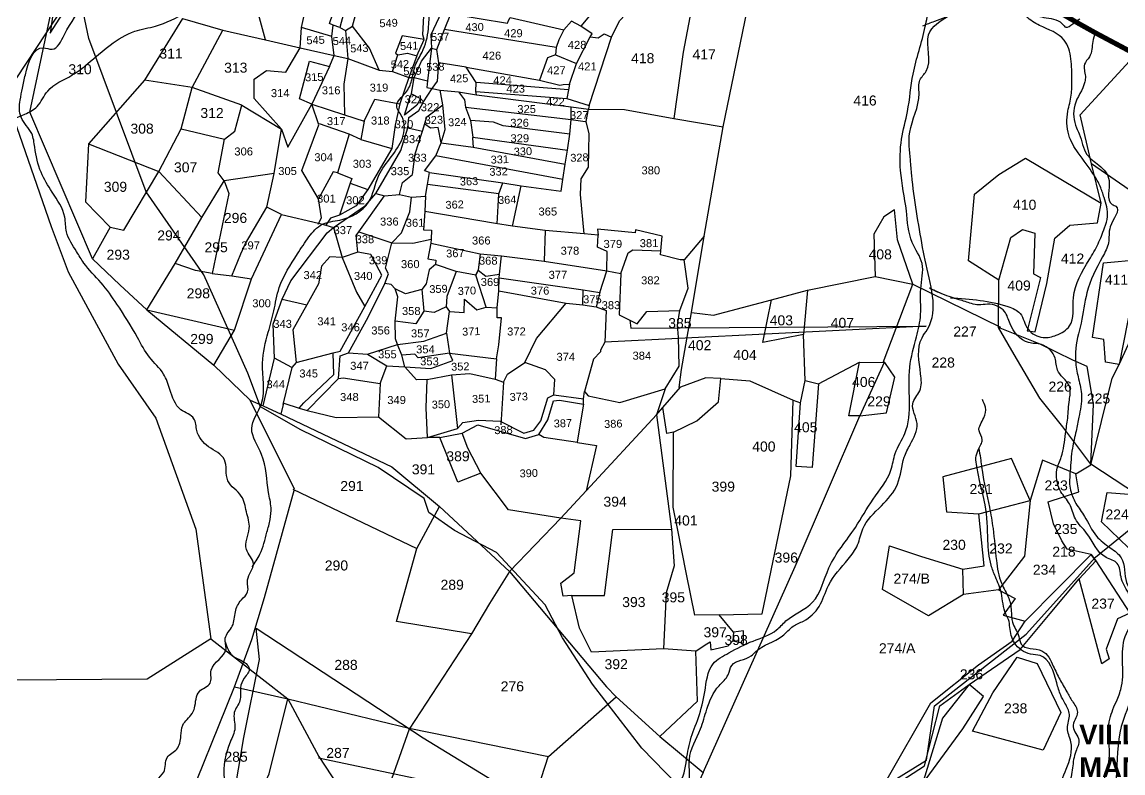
# Model space of a CAD drawing. Header units: inches. Extents: x 182366 to 215308, y 1619047 to 1632624.
# Drawn here: x 185172 to 187374, y 1629635 to 1631137 of the extents above; entities that cross this region are included whole.
import ezdxf
from ezdxf.enums import TextEntityAlignment as Align

# ---------------------------------------------------------------- set-up
doc = ezdxf.new("R2010")
doc.units = ezdxf.units.IN
doc.header["$MEASUREMENT"] = 0
doc.linetypes.add('HIDDEN2', pattern=[0.1875, 0.125, -0.0625])
for name, color, linetype in [('PLOT', 7, 'Continuous'), ('PLOT NO', 7, 'Continuous'), ('ROAD', 1, 'Continuous'), ('STREAM', 4, 'Continuous'), ('TEXT', 1, 'Continuous'), ('VILLAGE BOUNDARY', 5, 'Continuous')]:
    doc.layers.add(name, color=color, linetype=linetype)
doc.styles.get("Standard").update_dxf_attribs({"font": 'arial.ttf'})

msp = doc.modelspace()

# ---------------------------------------------------------------- linework, layer by layer
at = {"layer": 'PLOT'}
for points in [[(185493.3, 1631144), (185573.6, 1631120.5), (185659, 1631101.5), (185728.5, 1631085.2), (185796.6, 1631070), (185824.1, 1631063.9), (185886.6, 1631040.9), (185913.1, 1631038.3), (185946.1, 1631026.2), (185956.4, 1631026), (185983.3, 1631019.3), (185981.8, 1631006), (185992.7, 1631004.2), (186008.6, 1631000.8), (186045.1, 1630997.1), (186081.3, 1630991.2), (186270.2, 1630967.2), (186305.3, 1630962.7), (186377.3, 1630962), (186475.7, 1630944.3), (186574.7, 1630927.1), (186635.3, 1631221.8), (186695.3, 1631507.5)], [(185886.6, 1631040.9), (185867.2, 1631084.7), (185833, 1631128.8), (185844.3, 1631170), (185860.7, 1631226.7), (185862.4, 1631243.2), (185881.7, 1631246.9), (185884, 1631257.9), (185874.2, 1631275.2), (185879, 1631309)], [(185976.4, 1631101.8), (185973.8, 1631111.3), (185976.1, 1631149.3), (185983.9, 1631164.8), (185983.2, 1631183.6), (185993.2, 1631246), (185998.9, 1631281.6), (185999.9, 1631306.6)], [(185786.8, 1631048), (185796.6, 1631070), (185791.5, 1631108), (185794.5, 1631130.5), (185787.4, 1631134), (185808.6, 1631196.7), (185829.1, 1631236), (185783.1, 1631249.4)], [(186308.4, 1631107.3), (186324.2, 1631105.6), (186336.6, 1631113.5), (186351.4, 1631106.4), (186367, 1631139.7), (186413, 1631188.6), (186460.6, 1631254.3), (186409.4, 1631262.9)], [(185849.4, 1631230.8), (185824.3, 1631188.4), (185807.5, 1631126.1), (185794.5, 1631130.5)], [(186525.5, 1631241.8), (186494.6, 1631076.4), (186475.7, 1630944.3)], [(185493.3, 1631144), (185416.9, 1631020.4), (185305.4, 1630893.6), (185299, 1630777.6), (185348.4, 1630727), (185313.1, 1630663.1), (185188.1, 1630956.9), (185242.4, 1631214.3)], [(185659, 1631101.5), (185628.6, 1631214.4)], [(185691.2, 1630922.6), (185636.6, 1630984), (185636.2, 1631022.7), (185661.3, 1631040.1), (185699.8, 1631037), (185728.5, 1631085.2), (185731.2, 1631125.9), (185744.9, 1631190.2), (185750.4, 1631218), (185761.5, 1631214), (185808.6, 1631196.7)], [(186333.5, 1631182.2), (186289.9, 1631128.5), (186271.4, 1631138.6), (186255.9, 1631121.3), (186245.9, 1631101.3), (186240.5, 1631085.8), (186239.1, 1631071.5), (186222.9, 1631065.1), (186206.9, 1631020.4), (186248.1, 1631010.4), (186254.6, 1631012.1), (186267.3, 1631012.5), (186265.3, 1631001.5), (186261.8, 1630984.1), (186306.4, 1630970), (186305.3, 1630963.3)], [(186010.8, 1631156.6), (185989.9, 1631111.5), (185990.8, 1631084.5), (185983.3, 1631019.3)], [(185956.4, 1631026), (185966.5, 1631048), (185970.8, 1631058.7), (185990.8, 1631084.5), (186001.7, 1631081.8), (186017.3, 1631122.3), (186029.6, 1631153.3)], [(186029.6, 1631153.3), (186143.3, 1631134.6), (186145, 1631140.1), (186148.5, 1631146.3), (186255.9, 1631121.3)], [(185348.4, 1630727), (185375.7, 1630720.7), (185446, 1630838.3), (185490.5, 1630923.5), (185512.4, 1631006), (185573.6, 1631120.5)], [(185791.5, 1631108), (185731.2, 1631125.9)], [(185807.5, 1631126.1), (185818.9, 1631120.3), (185833, 1631128.8)], [(185818.9, 1631120.3), (185824.1, 1631063.9), (185815.9, 1631012.9), (185816.8, 1630951.4)], [(186240.5, 1631085.8), (186017.3, 1631122.3)], [(186267.3, 1631012.5), (186280.8, 1631053.9), (186308.4, 1631107.3), (186312.2, 1631113.2), (186289.9, 1631128.5)], [(185961.8, 1631069.1), (185976.4, 1631101.8), (185932.4, 1631109.3), (185919.1, 1631074.9), (185924.1, 1631071.1)], [(186306.4, 1630970), (186351.4, 1631106.4)], [(185913.1, 1631038.3), (185924.1, 1631071.1), (185942.8, 1631074.8), (185961.8, 1631069.1), (185946.1, 1631026.2)], [(185992.7, 1631004.2), (186002.9, 1631018.8), (186005.6, 1631055.6), (186001.7, 1631081.8)], [(186239.1, 1631071.5), (186280.8, 1631053.9)], [(185611.6, 1630970.9), (185691.2, 1630922.6), (185704.1, 1630886.6), (185751.5, 1630972.8), (185727.1, 1630983.5), (185747.3, 1631058.6), (185786.8, 1631048), (185751.5, 1630972.8)], [(186081.3, 1630991.2), (186080.1, 1630997.9), (186080.5, 1631016.2), (186060.3, 1631046.6), (186005.6, 1631055.6)], [(186060.3, 1631046.6), (186206.9, 1631020.4)], [(187403.3, 1630191.2), (187309.5, 1630252.5), (187253.9, 1630327.1), (187207.6, 1630385), (187156.7, 1630471.8), (187125.1, 1630525.8), (187125.6, 1630621), (187065.3, 1630659.1), (187077.4, 1630792.6), (187125.6, 1630831.8), (187179.4, 1630864.8), (187330.7, 1630774.5), (187310.8, 1630853.7), (187288.4, 1630951.4), (187387, 1631058.9)], [(185946.1, 1631026.2), (185927.6, 1630973.1), (185918.6, 1630930.6), (185911.6, 1630884), (185863.9, 1630802), (185840.5, 1630769.3), (185807.3, 1630750.6), (185789.2, 1630744.5), (185779.9, 1630730.5), (185794.8, 1630726.3), (185812.6, 1630666.1), (185840.8, 1630596.5), (185858, 1630568.2)], [(185975.3, 1630977.7), (185969.3, 1630984.3), (185961.6, 1630970.8), (185937.3, 1630950.8), (185947.1, 1630983.5), (185951, 1630993.4), (185956.4, 1631026)], [(185421.5, 1630561.5), (185478.3, 1630654), (185532.1, 1630745.8), (185576.7, 1630819.5), (185564.4, 1630835.7), (185577.3, 1630902.8), (185598.1, 1630918.4), (185611.6, 1630970.9), (185512.4, 1631006), (185416.9, 1631020.4)], [(185654.7, 1630369.4), (185676.9, 1630464.9), (185674.2, 1630532.5), (185692.6, 1630583), (185709.7, 1630619.1), (185782.7, 1630715.7), (185794.8, 1630726.3), (185859.1, 1630769.8), (185880.1, 1630793.9), (185929.7, 1630879.9), (185943.7, 1630925.2), (185945.6, 1630946.2), (185965.8, 1630960.2), (185975.3, 1630977.7), (185992.7, 1631004.2)], [(186265.3, 1631001.5), (186080.5, 1631016.2)], [(185726.6, 1630364.9), (185736, 1630375.7), (185795.7, 1630432), (185794.5, 1630475.7), (185808.6, 1630478.5), (185858, 1630568.2), (185892, 1630631), (185870.1, 1630672.1), (185843.6, 1630676.7), (185840.5, 1630710.1), (185845.6, 1630717.3), (185896.9, 1630789.7), (185927.2, 1630792.2), (185951.4, 1630786.7), (185979, 1630788.7), (185983.3, 1630812.1), (185986.9, 1630836), (185979.8, 1630838.9), (185977.3, 1630839.7), (185999.7, 1630869.3), (186010.3, 1630895.6), (186018.7, 1630922.3), (186013.6, 1630971.6), (186008.6, 1631000.8)], [(185856.3, 1630938.7), (185877.8, 1630983), (185927.6, 1630973.1)], [(185951, 1630993.4), (185969.3, 1630984.3)], [(186045.1, 1630997.1), (186057.3, 1630981.6), (186058.8, 1630966.9), (186068.8, 1630940.2), (186073.5, 1630906.6), (186073.4, 1630904.7), (186074.4, 1630886.4), (186258.6, 1630852.4)], [(186080.1, 1630997.9), (186261.8, 1630984.1)], [(185764.7, 1630732.5), (185771.3, 1630745.2), (185764.8, 1630783.7), (185732, 1630839.9), (185765.9, 1630931.2), (185751.5, 1630972.8), (185816.8, 1630951.4), (185856.3, 1630938.7), (185849.8, 1630902.1), (185911.6, 1630884)], [(185927.2, 1630792.2), (185933.3, 1630816.2), (185953.2, 1630831.8), (185958.2, 1630873.2), (185973.3, 1630918.8), (185981.6, 1630947.1), (186013.6, 1630971.6)], [(186058.8, 1630966.9), (186270.4, 1630941.8), (186298.3, 1630938), (186300.7, 1630938)], [(186296.7, 1630713.2), (186218.4, 1630719.8), (186153.4, 1630729), (186170.6, 1630809.6), (186250.4, 1630798.6), (186253.7, 1630821.9), (186258.6, 1630852.4), (186263.3, 1630880.9), (186267.7, 1630912.9), (186270.4, 1630941.8), (186270.2, 1630967.2)], [(186536.7, 1630708.4), (186496.4, 1630661.4), (186488.3, 1630661.1), (186449.3, 1630671.1), (186449.9, 1630679.1), (186452.3, 1630708.6), (186399.2, 1630721.2), (186398.4, 1630715.5), (186323.4, 1630723), (186324.6, 1630711), (186296.7, 1630713.2), (186289, 1630792.3), (186290.6, 1630823.4), (186305.3, 1630847), (186306.4, 1630913.6), (186300.7, 1630938), (186305.3, 1630962.7)], [(186267.7, 1630912.9), (186134.3, 1630929.5), (186115.4, 1630936.7), (186068.8, 1630940.2)], [(185490.5, 1630923.5), (185577.3, 1630902.8)], [(185592, 1630629.2), (185610, 1630673.2), (185619.1, 1630694.3), (185662, 1630766.6), (185676.6, 1630834), (185691.2, 1630922.6)], [(185849.8, 1630902.1), (185826.4, 1630912.6), (185767, 1630933.2)], [(185943.7, 1630925.2), (185973.3, 1630918.8)], [(186010.3, 1630895.6), (186004.2, 1630926.3), (185989.4, 1630925), (185977.6, 1630932.8)], [(186147.3, 1630037.8), (186250.1, 1630144.4), (186300.6, 1630199.3), (186441.3, 1630351.7), (186454.1, 1630365.8), (186489.3, 1630406.5), (186486.4, 1630406.1), (186491.1, 1630441.8), (186510.8, 1630555.9), (186536.7, 1630708.4), (186574.7, 1630927.1)], [(185305.4, 1630893.6), (185446, 1630838.3), (185532.1, 1630745.8)], [(185826.4, 1630912.6), (185803.2, 1630835.6), (185794.3, 1630837.6), (185764.8, 1630783.7)], [(186010.3, 1630895.6), (186074.4, 1630886.4)], [(186073.5, 1630906.6), (186263.3, 1630880.9)], [(186253.7, 1630821.9), (185999.7, 1630869.3)], [(187503.6, 1630775), (187410.8, 1630768.4), (187406, 1630788.3), (187310.8, 1630853.7)], [(185676.6, 1630834), (185576.7, 1630819.5)], [(185803.2, 1630835.6), (185831.6, 1630824.3), (185828.2, 1630814.8), (185807.3, 1630750.6)], [(185986.9, 1630836), (186133.5, 1630815.2)], [(185576.7, 1630819.5), (185586, 1630794.2), (185552.2, 1630633.9), (185518.9, 1630640.2), (185478.3, 1630654)], [(185828.2, 1630814.8), (185863.9, 1630802)], [(186125.7, 1630793.4), (185983.3, 1630812.1)], [(186122.2, 1630733.2), (186125.7, 1630793.4), (186133.5, 1630815.2), (186170.6, 1630809.6)], [(185742.5, 1630359.8), (185804.9, 1630423.9), (185808.4, 1630469.6), (185825.2, 1630475.6), (185864.2, 1630546.7), (185897.5, 1630613.8), (185905.1, 1630633.4), (185898.9, 1630644.9), (185911.7, 1630695.6), (185930.8, 1630715.4), (185948, 1630757.4), (185951.4, 1630786.7)], [(185880.1, 1630793.9), (185896.9, 1630789.7)], [(185979, 1630788.7), (185977.5, 1630758.2), (185975.1, 1630721.7), (185991, 1630720.6), (185990.2, 1630702.5), (185989.7, 1630694.8), (185983.7, 1630663.1), (185999.5, 1630660.8), (185999.1, 1630652.2), (185986.6, 1630641.1), (185980.6, 1630613.1), (185971.7, 1630602), (185939, 1630593.4), (185918.5, 1630603.6), (185910.3, 1630612), (185897.5, 1630613.8)], [(186410, 1629371), (186521, 1629436.8), (186606.9, 1629484), (186704.3, 1629520.4), (186814.8, 1629566.1), (186899.7, 1629617.8), (186989.5, 1629775.7), (187085, 1629851.2), (187152.6, 1629898.8), (187178.3, 1629938.8), (187310.7, 1630072.2), (187262.3, 1630082.9), (187251.8, 1630099.4), (187235.3, 1630133.6), (187224.1, 1630177.4), (187285.7, 1630197.1), (187279.7, 1630233.1), (187309.8, 1630251.4), (187352.5, 1630424.6), (187366.3, 1630451.8), (187441, 1630614.6), (187497.5, 1630757.1), (187616.6, 1630793.9)], [(185691.3, 1630752.1), (185662, 1630766.6)], [(186510.8, 1630555.9), (186555.4, 1630550.7), (186671.2, 1630581.7), (186743.1, 1630600.6), (186878.6, 1630628), (186953.7, 1630612.5), (186923.1, 1630701.7), (186916.8, 1630761.3), (186895.9, 1630747.4), (186875.7, 1630713), (186878.6, 1630628)], [(187125.6, 1630621), (187149.7, 1630705.9), (187173.4, 1630721.8), (187197.7, 1630714.7), (187195.2, 1630633.2), (187209.3, 1630625.9), (187182.7, 1630519.6), (187198.1, 1630517.2), (187221.9, 1630613.9), (187237.9, 1630704.8), (187267.6, 1630731), (187323, 1630735.7), (187330.7, 1630774.5)], [(185555.7, 1630450.8), (185597, 1630520.9), (185631.3, 1630623.6), (185691.3, 1630752.1), (185765, 1630734.4), (185779.9, 1630730.5)], [(186153.4, 1630729), (186119.1, 1630734.3), (185977.5, 1630758.2)], [(185845.6, 1630717.3), (185911.7, 1630695.6), (185953.5, 1630694.5), (185990.2, 1630702.5)], [(186218.4, 1630719.8), (186216.2, 1630658.9)], [(185989.7, 1630694.8), (186088.2, 1630673.7), (186131, 1630669.7)], [(186126.7, 1630625.4), (186294.3, 1630601.7), (186327.9, 1630596.1), (186341.5, 1630639.2), (186342.6, 1630678), (186323.2, 1630686.7), (186324.6, 1630711)], [(185843.6, 1630676.7), (185812.6, 1630666.1), (185788, 1630667.5), (185771.1, 1630648.6), (185765.3, 1630613.7), (185741.9, 1630571.6), (185713.6, 1630521.4), (185720.6, 1630456.3), (185712, 1630445.9), (185693.6, 1630372.2)], [(185804.9, 1630423.9), (185814.2, 1630425.1), (185888.6, 1630413.9), (185901.5, 1630449.4), (185937.9, 1630447.2), (185989.8, 1630444.3), (186034.1, 1630459.9), (186026.8, 1630474.9), (186121, 1630463.7), (186125.7, 1630491.7), (186131.4, 1630545.7), (186122.6, 1630545.7), (186122.6, 1630565.3), (186125.9, 1630599.5), (186126.7, 1630625.4), (186127, 1630632.6), (186131, 1630669.7), (186216.2, 1630658.9), (186341.5, 1630639.2), (186369.6, 1630633.8), (186384.5, 1630675.7), (186393.9, 1630681.3), (186449.9, 1630679.1)], [(186088.2, 1630673.7), (186084.2, 1630640.4), (186079.6, 1630630.5), (186040.3, 1630638.1), (185999.1, 1630652.2)], [(185313.1, 1630663.1), (185367.8, 1630611.5), (185421.5, 1630561.5), (185555.7, 1630450.8), (185628.2, 1630380.5), (185654.7, 1630369.4), (185690.3, 1630352.8), (185911.9, 1630247.4), (186007.4, 1630167.8), (186147.3, 1630037.8), (186341, 1629807.7), (186360.2, 1629787.3), (186448.1, 1629707.9), (186534.3, 1629636.1), (186471.5, 1629499.2), (186410, 1629371), (186401.2, 1629350.1), (186289.2, 1629111.5)], [(185690.3, 1630352.8), (185695.5, 1630374.7), (185726.6, 1630364.9), (185742.5, 1630359.8), (185800.3, 1630346.3), (185885.4, 1630347.7), (185940.5, 1630303.7), (185982.9, 1630306.3), (186043, 1630323.8), (186054.1, 1630335.8), (186085.3, 1630340.4), (186128.3, 1630339), (186176.1, 1630314.5), (186196.1, 1630320.6), (186210.1, 1630339.7), (186224.1, 1630385.7), (186236, 1630391.4), (186237.9, 1630422.3), (186219.4, 1630441.3), (186178.1, 1630456.3), (186201, 1630504), (186260.2, 1630574.7), (186293.5, 1630571.3), (186320.6, 1630567.7), (186340.5, 1630560.2), (186337.5, 1630497), (186329.2, 1630480.8), (186329.1, 1630477.5), (186314.9, 1630462.9), (186297, 1630398.1), (186304.2, 1630389.6), (186368.1, 1630376), (186458.6, 1630403.1), (186486.6, 1630449), (186484.9, 1630507), (186482.9, 1630530.4), (186488.1, 1630559.8), (186504.7, 1630605), (186496.4, 1630661.4)], [(187334.8, 1630655.4), (187407.6, 1630662.2), (187366.3, 1630451.8), (187339.1, 1630456.6), (187335.9, 1630501.9), (187313.3, 1630506.1), (187334.8, 1630655.4)], [(185552.2, 1630633.9), (185592, 1630629.2), (185631.3, 1630623.6)], [(186040.3, 1630638.1), (186021.8, 1630588.3), (186020.3, 1630567.3), (185996.7, 1630556.3), (185976.1, 1630558.8)], [(186100.3, 1630566.7), (186079.6, 1630630.5), (186084.2, 1630640.4), (186100, 1630629), (186127, 1630632.6)], [(186369.6, 1630633.8), (186366.6, 1630551.2), (186387.6, 1630540.9), (186390.1, 1630524.6), (186980.6, 1630528.7), (186337.5, 1630497)], [(186534.3, 1629636.1), (186718.1, 1630048.3), (186847.7, 1630349.2), (186901.1, 1630355.5), (186917.5, 1630426.6), (186897.9, 1630456.1), (186894.7, 1630456.3), (186953.7, 1630612.5), (187128.9, 1630526.5)], [(186089.7, 1630234.4), (186043.6, 1630216.4), (186008, 1630306.2), (185982.9, 1630306.3), (185980.3, 1630365.6), (185982.3, 1630422.1), (185961.4, 1630421.2), (185937.9, 1630447.2), (185931.8, 1630470.5), (185923.1, 1630492.1), (185919.1, 1630503.2), (185918.7, 1630538.8), (185923.7, 1630587.7), (185918.5, 1630603.6)], [(185971.7, 1630602), (185976.1, 1630558.8), (185960.1, 1630533.5), (185918.7, 1630538.8)], [(186125.9, 1630599.5), (186260.2, 1630574.7)], [(186293.5, 1630571.3), (186294.3, 1630601.7)], [(186327.9, 1630596.1), (186320.6, 1630567.7)], [(186743.1, 1630600.6), (186734.8, 1630512.3)], [(185692.6, 1630583), (185741.9, 1630571.6)], [(186020.3, 1630567.3), (186027, 1630557.8), (186056.4, 1630555.8), (186057.3, 1630582.5), (186082.1, 1630561.6), (186100.3, 1630566.7), (186122.6, 1630565.3)], [(186475, 1630316.6), (186522, 1630339.4), (186565.4, 1630377.1), (186570, 1630424.2), (186627.9, 1630419.6), (186714.7, 1630380.9), (186729.3, 1630375.5), (186738.5, 1630420.2), (186734.8, 1630512.3), (186653.7, 1630496.1), (186671.2, 1630581.7)], [(185421.5, 1630561.5), (185597, 1630520.9)], [(185923.1, 1630492.1), (185975.9, 1630498.4), (186021.1, 1630514.6), (186027, 1630557.8)], [(186387.6, 1630540.9), (186402.7, 1630533.4), (186422.1, 1630558.1), (186488.1, 1630559.8)], [(187309.5, 1630252.5), (187315.3, 1630372.9), (187302.7, 1630447.9), (187273.7, 1630460.7), (187208.3, 1630492.4), (187125.1, 1630525.8)], [(186021.1, 1630514.6), (186026.8, 1630474.9), (185964.3, 1630465.4), (185958, 1630472.7), (185931.8, 1630470.5)], [(185720.6, 1630456.3), (185794.5, 1630475.7)], [(185825.2, 1630475.6), (185863.3, 1630472.7), (185901.5, 1630449.4)], [(185863.3, 1630472.7), (185923.1, 1630492.1)], [(185712, 1630445.9), (185676.9, 1630464.9)], [(185982.3, 1630422.1), (186031.4, 1630431.3), (186067.5, 1630434.1), (186118.2, 1630422.7), (186135.1, 1630416.5), (186143.2, 1630433), (186178.1, 1630456.3)], [(186121, 1630463.7), (186118.2, 1630422.7)], [(186738.5, 1630420.2), (186764.8, 1630413.2), (186847, 1630456.6), (186896.3, 1630456.2), (186847.7, 1630349.2), (186826, 1630349.2), (186847, 1630456.6)], [(186031.4, 1630431.3), (186043, 1630323.8)], [(185888.6, 1630413.9), (185885.4, 1630347.7)], [(186135.1, 1630416.5), (186130.1, 1630331.6)], [(186570, 1630424.2), (186539.5, 1630425.3), (186489.3, 1630406.5)], [(186764.8, 1630413.2), (186752.1, 1630245.9), (186720.2, 1630248.1), (186729.3, 1630375.5)], [(186448.1, 1629707.9), (186523.3, 1629778.6), (186519.6, 1629878.6), (186455.4, 1629883.6), (186311.4, 1629876.5), (186287, 1629924.9), (186271.8, 1629990.2), (186254.6, 1629988.8), (186249.8, 1630015), (186276.5, 1630035.6), (186289.6, 1630139.5), (186250.1, 1630144.4), (186144.8, 1630161.4), (186089.7, 1630234.4), (186063.7, 1630284.4), (186052.3, 1630314.8), (186084, 1630331.3), (186179, 1630304.3), (186205.5, 1630312), (186223.9, 1630341.5), (186234.9, 1630379.1), (186247.2, 1630380.7), (186294.8, 1630372.5), (186295, 1630383.5), (186297, 1630398.1)], [(186236, 1630391.4), (186295, 1630383.5)], [(186458.6, 1630403.1), (186441.3, 1630351.7), (186470.9, 1630123), (186476.2, 1630049.5), (186460.5, 1629995.2), (186455.4, 1629883.6)], [(185249.9, 1629221.7), (185408, 1629361), (185491.2, 1629544.9), (185597.2, 1629807.6), (185631.6, 1629902.2), (185657.2, 1629986.1), (185717.4, 1630202.9), (185628.2, 1630380.5)], [(186294.8, 1630372.5), (186282.7, 1630297.7), (186283, 1630296.2), (186215.7, 1630306.3), (186205.5, 1630312)], [(186595, 1629916.9), (186566.4, 1629951.1), (186518, 1629951), (186501, 1630032.7), (186483.3, 1630124.3), (186474.6, 1630166.4), (186475, 1630316.6), (186462, 1630314.2), (186454.1, 1630365.8)], [(186566.4, 1629951.1), (186652.5, 1629953.4), (186709.7, 1630229.1), (186714.7, 1630380.9)], [(186008, 1630306.2), (186052.3, 1630314.8)], [(186283, 1630296.2), (186321.1, 1630290.1), (186300.6, 1630199.3)], [(187125, 1630001.1), (187055.4, 1629991.8), (187054, 1630042.7), (187096.5, 1630049.2), (187085.6, 1630153.2), (187188.6, 1630180.3), (187150.9, 1630263.9), (187013.8, 1630227.7), (187021.2, 1630157.7), (187085.6, 1630153.2)], [(187279.7, 1630233.1), (187213.3, 1630260.8), (187188.6, 1630180.3), (187177.1, 1630068.5), (187125, 1630001.1), (187158.1, 1629984.1), (187134.4, 1629950.4), (187178.3, 1629938.8)], [(185713.5, 1630202.7), (185961.8, 1630084.3)], [(187403.3, 1630191.2), (187385.1, 1630085.2), (187331.1, 1630137.5), (187342.7, 1630195.8), (187403.3, 1630191.2)], [(186070.8, 1629913.1), (185921.3, 1629938.1), (185961.8, 1630084.3), (186007.4, 1630167.8)], [(186271.8, 1629990.2), (186337.2, 1629990), (186353.7, 1630122.2), (186470.9, 1630123)], [(186985.1, 1629949.2), (186893.1, 1630002.2), (186906.9, 1630089.2), (186971.2, 1630067.9), (187054, 1630042.7)], [(186920.4, 1629613), (186977.2, 1629649.4), (187007.5, 1629769.1), (187066.3, 1629812.2), (187168.3, 1629882.2), (187228.4, 1629954.3), (187286.4, 1630023.1), (187319.9, 1630059.4), (187310.7, 1630072.2), (187319.9, 1630059.4), (187387.7, 1629954.5), (187363.3, 1629943.3), (187340.6, 1629883), (187346.5, 1629863.3), (187331.6, 1629853.1), (187286.4, 1630023.1)], [(186147.3, 1630037.8), (186107.1, 1629974.2), (186070.8, 1629913.1), (185946.6, 1629722.6), (185898.8, 1629589), (185884.3, 1629461.2), (185886.2, 1629220.4), (185884.5, 1629119.3)], [(187055.4, 1629991.8), (186985.1, 1629949.2)], [(186519.6, 1629878.6), (186538.2, 1629891.4), (186548.2, 1629897.4), (186549.7, 1629881.6), (186584.4, 1629889.7), (186594.1, 1629899.4), (186614.8, 1629895), (186614.9, 1629919.2), (186595, 1629916.9), (186594.1, 1629899.4)], [(187073.1, 1629718.7), (187113.5, 1629795.1), (187162.7, 1629866.4), (187202.2, 1629853.8), (187249.6, 1629756.2), (187214.6, 1629680.4), (187073.1, 1629718.7)], [(185597.2, 1629807.6), (185703.5, 1629783.4), (185946.7, 1629725), (186225, 1629667.9), (186360.2, 1629787.3)], [(186863.2, 1629556.1), (186955.5, 1629543.8), (186973.4, 1629613.2), (187053.7, 1629723.7), (187095.2, 1629788.2), (187066.3, 1629812.2), (187013.3, 1629744.8), (186973.4, 1629613.2)], [(185506.8, 1629180.5), (185561.1, 1629354.9), (185616.1, 1629521.6), (185666.2, 1629633.1), (185703.5, 1629783.4)], [(186081.4, 1629130.5), (186145.4, 1629401.8), (186182.5, 1629537.3), (186224.9, 1629669.6)]]:
    msp.add_lwpolyline(points, dxfattribs=at)
at = {"layer": 'ROAD'}
for points in [[(186576, 1629515.8), (186412.1, 1629684.4), (186312.8, 1629812.8), (186252.9, 1629905.3), (186218.2, 1629971.4), (186121, 1630075.9), (186037.1, 1630119.8), (185985.7, 1630155.9), (185976.4, 1630184.3), (185884.4, 1630246.3), (185730.1, 1630321.6), (185649.4, 1630367.3), (185624, 1630434.7), (185535.6, 1630631.4), (185420.5, 1630797.1), (185305.6, 1631104.1), (185272.3, 1631263.5), (185337.2, 1631476.3), (185384.1, 1631607.4), (185390.1, 1631882.7)], [(185272.3, 1631263.5), (185242.4, 1631214.3), (185228.4, 1631114.7), (185586.9, 1631672.1), (185160.1, 1631023.3), (185149.9, 1630960.5), (185230.5, 1630728.1), (185264.5, 1630637.1), (185364.3, 1630452.6), (185439.9, 1630344.9), (185519.6, 1630122.7), (185550, 1629903.1), (185422.4, 1629822.8), (184607.1, 1629816.6), (184556.5, 1629817.5)], [(186305.3, 1629101.2), (186457.5, 1629374.6), (186547.7, 1629442.8), (186603.9, 1629476.1), (186836.5, 1629571.1), (186981.4, 1629660.8), (186997, 1629769.4), (187180.7, 1629912.8), (187318.8, 1630066.9), (187439.4, 1630164.2), (187481.4, 1630222.9), (187573.4, 1630368.9), (187716.6, 1630418.1), (187779.6, 1630435), (187865.5, 1630424.9), (187901.7, 1630434.3), (188215.6, 1630708.9)], [(185497.5, 1629182.4), (185583.9, 1629516.2), (185615.6, 1629705.9), (185646.8, 1629862.2), (185640.2, 1629924.7), (185974.2, 1629705.4), (186127, 1629612), (186499.6, 1629462.1), (186547.6, 1629437.6)], [(185550, 1629903.1), (185703.5, 1629783.4), (185765.8, 1629668.3), (185945.9, 1629393.5), (186107.6, 1629131.8)], [(185765.4, 1629665.7), (186224.3, 1629568.5), (186272.8, 1629553.7)]]:
    msp.add_lwpolyline(points, dxfattribs=at)
at = {"layer": 'STREAM'}
for points in [[(184122.1, 1628973.5), (184150.9, 1629010.3), (184171.4, 1629050.4), (184190.1, 1629071.8), (184203.6, 1629082), (184217.1, 1629102.4), (184253.9, 1629140.3), (184302.2, 1629214.8), (184336.5, 1629274.2), (184363.4, 1629308.4), (184399.1, 1629358.5), (184422.5, 1629403), (184439.5, 1629451.4), (184463.8, 1629499), (184514.8, 1629589.7), (184541.9, 1629646.8), (184560.9, 1629726.4), (184581.5, 1629790.5), (184596.6, 1629833.7), (184589.3, 1629866.1), (184616.9, 1629937.7), (184613.3, 1630039.4), (184608.2, 1630126.6), (184614, 1630198.5), (184602.3, 1630264.6), (184609.8, 1630317.9), (184638.8, 1630380.9), (184672.8, 1630508.9), (184693.1, 1630553.3), (184709.4, 1630621.4), (184745.3, 1630695.4), (184764.6, 1630736.7), (184796.2, 1630786.1), (184845, 1630878.2), (184874.2, 1630963.4), (184892.2, 1631043), (184894, 1631079.5), (184908.7, 1631135.1), (184943.1, 1631224.2), (184985.3, 1631325.5), (185016.1, 1631395.2), (185044.1, 1631457.5), (185067.8, 1631520.7), (185089.6, 1631580.7), (185131.9, 1631621.7), (185171.6, 1631674), (185205.2, 1631725.1), (185313.2, 1631822.9), (185392.1, 1631886), (185441.1, 1631940.7), (185531.8, 1631993.8), (185618.8, 1632034.3), (185666.8, 1632058.9), (185717.1, 1632076.2), (185811.9, 1632102.4), (185888, 1632126.9), (185943.6, 1632144.5), (185970.2, 1632156.9), (186000.5, 1632152.7)], [(184795.5, 1630786.1), (184814.8, 1630783.5), (184846, 1630787.2), (184872.9, 1630793), (184900, 1630806.4), (184913.6, 1630805.1), (184938.3, 1630815.7), (184994.1, 1630847.7), (185059.9, 1630873.5), (185099.3, 1630906.3), (185129.2, 1630930.2), (185178, 1630952.8), (185202.4, 1630968), (185223.5, 1630998.8), (185272, 1631030.6), (185303.9, 1631053.9), (185397.9, 1631118.4), (185439.4, 1631129), (185499.2, 1631156.6), (185540.1, 1631183.5), (185575.3, 1631203.7), (185601.8, 1631231.4), (185632.9, 1631258.6), (185655.2, 1631292.1), (185666.2, 1631314.7), (185699.2, 1631382.1), (185725.6, 1631431.3), (185751.2, 1631483.8), (185772, 1631542.1), (185783.8, 1631577.7), (185783.9, 1631595.6), (185798, 1631640.5), (185829.2, 1631682.8), (185847.1, 1631712.2), (185919.8, 1631762.4), (185956.7, 1631793.1), (185986.3, 1631824.9), (186045.4, 1631876.9), (186070.6, 1631903.3), (186103, 1631928.6), (186116.5, 1631953.2), (186131.2, 1631964.2), (186154.9, 1631976.8), (186180.7, 1631986.2), (186211.2, 1631994.5)], [(184500.2, 1629090), (184505.1, 1629112), (184524.1, 1629121.2), (184544, 1629132.4), (184570.2, 1629144.6), (184603, 1629146.4), (184629.4, 1629153.8), (184655.4, 1629174.5), (184677.9, 1629178.5), (184696, 1629180.3), (184719.4, 1629191.3), (184743.3, 1629202.2), (184759.3, 1629197.1), (184785.2, 1629205.7), (184804.2, 1629206), (184828.4, 1629197.5), (184848.4, 1629201.5), (184857.1, 1629208.3), (184890.7, 1629202.2), (184926.1, 1629228.1), (184970.1, 1629230.5), (184986.4, 1629237.1), (185014.7, 1629250.6), (185031.7, 1629261.3), (185045.2, 1629279.6), (185082, 1629290.6), (185103.2, 1629297), (185122.5, 1629309.4), (185175, 1629304.5), (185200.2, 1629311.4), (185234.6, 1629310.2), (185257.2, 1629312.7), (185277.6, 1629329.5), (185304.9, 1629334.9), (185316.2, 1629358.4), (185343.2, 1629373.4), (185367.6, 1629390.1), (185378.3, 1629409.8), (185382.3, 1629433.8), (185385.7, 1629452.1), (185402.7, 1629472.9), (185400.4, 1629513.9), (185417.1, 1629535.8), (185426.2, 1629572.3), (185440.9, 1629592.8), (185443.2, 1629620.7), (185455.6, 1629636.8), (185462.4, 1629666.1), (185481.8, 1629683), (185489.9, 1629709.1), (185493.7, 1629730.6), (185512.3, 1629753.9), (185517.1, 1629765), (185526.9, 1629798.3), (185548.3, 1629814.6), (185550.6, 1629840.5), (185580.2, 1629883.3), (185578.8, 1629904.5), (185592.8, 1629928.9), (185598.9, 1629957.6), (185611, 1629981.3), (185623.4, 1629997.2), (185623.2, 1630021.4), (185635, 1630053.5), (185621, 1630082.1), (185626.7, 1630124.3), (185621, 1630157.7), (185610.8, 1630189), (185583.8, 1630219.7), (185577.1, 1630261.7), (185545.1, 1630287.7), (185522, 1630319.9), (185515.9, 1630343.7), (185490.1, 1630361.6), (185468.1, 1630401.8), (185455.3, 1630432.9), (185427, 1630466.7), (185403, 1630506.3), (185362.1, 1630572.6), (185330.2, 1630615.5), (185295.8, 1630655), (185281.4, 1630677.8), (185261.2, 1630717.2), (185257.6, 1630746.8), (185232.5, 1630797), (185210.4, 1630836.4), (185197.6, 1630886.4), (185191.5, 1630914), (185170.3, 1630946.6), (185168.4, 1630980.8), (185173.4, 1631004.9), (185178.9, 1631031.6), (185215.2, 1631085.6), (185232.2, 1631082.6), (185257, 1631112), (185296.9, 1631176.5), (185321.2, 1631220.7), (185339.6, 1631249.2), (185349.6, 1631279.3), (185355.6, 1631309.2), (185368.1, 1631341.4), (185376.7, 1631355.3), (185381.5, 1631401.4), (185392.7, 1631435), (185419, 1631478), (185444.5, 1631527.4), (185454.8, 1631564), (185451.4, 1631606.5), (185474.1, 1631641.6), (185497.8, 1631649.6), (185523.2, 1631660.8), (185535.3, 1631667.1), (185555.4, 1631667.1), (185566.9, 1631671.4), (185586.9, 1631672.1)], [(185632.5, 1630047.2), (185648, 1630072.6), (185662.1, 1630117), (185668.4, 1630142.1), (185670.2, 1630165.7), (185665.2, 1630196.3), (185651.3, 1630272.3), (185631.7, 1630324), (185650.9, 1630374.1), (185653.3, 1630454.9), (185664.7, 1630517), (185675.8, 1630559.3), (185686.7, 1630605.8), (185723.1, 1630673.1), (185746, 1630707.4), (185772.4, 1630732.4), (185807.7, 1630741), (185865.2, 1630776.5), (185885.8, 1630830.4), (185933, 1630904.8), (185932.2, 1630947.3), (185921.5, 1630969.3), (185939.6, 1630996.1), (185951.3, 1631019.5), (185958.7, 1631049.9), (185972.2, 1631076.6), (185985, 1631123.2), (185988.3, 1631159.4), (186000, 1631198.5), (186003.9, 1631237.9), (186006.5, 1631258.3), (186018.3, 1631276.5), (186012.5, 1631327.4)], [(185900.4, 1629117.9), (185899.7, 1629125.8), (185898.9, 1629148.1), (185905.9, 1629162.5), (185909.4, 1629179.6), (185912.4, 1629201.7), (185919.8, 1629225.6), (185921.2, 1629244.7), (185932.2, 1629285.6), (185936.3, 1629311.4), (185944.7, 1629365.6), (185961.1, 1629384.4), (185981.4, 1629396.3), (185993.1, 1629428.8), (186024.5, 1629456.9), (186035.9, 1629462.6), (186047.8, 1629478), (186069.6, 1629494.5), (186085, 1629516.6), (186101.9, 1629533.4), (186119.4, 1629542.3), (186134.9, 1629561.9), (186158.8, 1629579.3), (186194.3, 1629595.5), (186231.6, 1629596.8), (186295.3, 1629589.5), (186342.4, 1629583.3), (186378.3, 1629580.6), (186422, 1629577.6), (186451.3, 1629595.2), (186481.5, 1629609.1), (186500.2, 1629655.4), (186508.9, 1629700.9), (186524.9, 1629745.9), (186537.7, 1629797.4), (186554.3, 1629853.1), (186586, 1629875.4), (186634.3, 1629899), (186681.3, 1629921.2), (186699.9, 1629939.1), (186753.2, 1629976.5), (186786, 1630045.3), (186838.9, 1630126.2), (186874.1, 1630182.5), (186909.9, 1630240.8), (186918.6, 1630274.2), (186937.8, 1630314.1), (186947.6, 1630446.5), (186961.3, 1630507.4), (186969.3, 1630552.3), (186969.6, 1630603.2), (186972.1, 1630654.2), (186952.6, 1630696), (186940.8, 1630759.2), (186929.3, 1630840), (186931.3, 1630902.7), (186943.1, 1630958.3), (186954.3, 1631033), (186978.6, 1631128.2), (186990.1, 1631162.6), (187030.8, 1631181), (187111.9, 1631170.1), (187140.4, 1631175.3), (187184.5, 1631157.8), (187215.8, 1631146.2), (187252.3, 1631133.7), (187260, 1631126.5), (187273.5, 1631133.3), (187288, 1631143.4)], [(187028.9, 1630585.4), (187088.4, 1630580.2), (187144, 1630567.9), (187168.3, 1630554.1), (187184.2, 1630522.5), (187214.2, 1630506.1), (187240.7, 1630510.7), (187267.1, 1630529.1), (187274.8, 1630585.8), (187306.6, 1630661.5), (187324.3, 1630693.4), (187337, 1630725.1), (187343.1, 1630748.2), (187336.2, 1630786.1), (187328.5, 1630808.4), (187315.8, 1630831.3), (187284.3, 1630875.5), (187265.6, 1630911.1), (187263.9, 1630958.4), (187270.6, 1630990.7), (187271.8, 1631021.1), (187269.9, 1631063.3), (187256.5, 1631100.8), (187207.2, 1631130.3), (187180.4, 1631147.8), (187161, 1631163.2), (187138.8, 1631167.4), (187100.8, 1631164.7), (187082, 1631162.2), (187046.7, 1631159.6), (187018.2, 1631146.2), (186996.9, 1631138.1), (186973.3, 1631129)], [(186329.4, 1629478.2), (186348.1, 1629475.7), (186363.1, 1629472.6), (186373.2, 1629469.7), (186388.4, 1629468.1), (186410.7, 1629475.6), (186419.6, 1629483.3), (186431.3, 1629485.8), (186443.7, 1629491.3), (186455.1, 1629503), (186469.9, 1629518.1), (186471.6, 1629536.9), (186486.9, 1629557.5), (186494.5, 1629575.4), (186497.3, 1629594.8), (186502.9, 1629605.9), (186506.8, 1629662.2), (186529.2, 1629723.1), (186541.8, 1629762.7), (186566.2, 1629809.7), (186584.4, 1629831.6), (186591.6, 1629850.3), (186630.6, 1629869.3), (186639.7, 1629878), (186692.8, 1629909.1), (186714.5, 1629928.6), (186735.2, 1629939), (186766.3, 1629968.2), (186784.9, 1630010.1), (186824.4, 1630062.4), (186843.4, 1630091.6), (186853.7, 1630123.5), (186890.9, 1630169.6), (186923.1, 1630212.8), (186936.5, 1630266.4), (186948.5, 1630292.1), (186962.2, 1630334.2), (186953.5, 1630373.4), (186967.7, 1630399.7), (186969.4, 1630433.1), (186972.1, 1630505.5), (186983, 1630522.5), (186978.4, 1630660.5), (186973.4, 1630686.2), (186951.7, 1630830.4), (186948.9, 1630861.1), (186947.5, 1630916.4), (186966.3, 1630994), (186968, 1631020.9), (186980.5, 1631038.5), (186985.2, 1631111.2), (187028.2, 1631151)], [(187318.5, 1631114.9), (187313.6, 1631097.8), (187311.8, 1631082.4), (187306.9, 1631067.3), (187297, 1631052.4), (187298.8, 1631028.4), (187297.7, 1631017.2), (187277.5, 1630970.6), (187281.1, 1630925.3), (187286.6, 1630913.4), (187301.8, 1630872.2), (187326, 1630850.5), (187346.2, 1630820.3), (187352.5, 1630772.3), (187359.8, 1630768.4), (187348.7, 1630727.5), (187345.2, 1630695.7), (187332.9, 1630667.3), (187302, 1630595.7), (187290.1, 1630534.8), (187284.8, 1630513.2), (187279.5, 1630454.9), (187285.3, 1630423.1), (187291.2, 1630389.3), (187286, 1630347), (187280.3, 1630318.8), (187272.9, 1630284.5), (187268.4, 1630238.7), (187268.3, 1630204.6), (187280, 1630174.3), (187297, 1630148.2), (187321.1, 1630109), (187348.7, 1630085.3), (187370.7, 1630065.4), (187381.2, 1630015.9), (187403, 1629984.6), (187417.9, 1629943.1), (187403.8, 1629905.9), (187396.6, 1629826.2), (187391.8, 1629792), (187370.7, 1629727.8), (187360.3, 1629624.3), (187358.9, 1629570.2), (187364.7, 1629537), (187356, 1629480), (187336.3, 1629432.6), (187316.2, 1629378.4), (187282.5, 1629329.4), (187274.1, 1629301.8), (187263.2, 1629269.3), (187263.9, 1629231.8), (187257.3, 1629172.1), (187261.1, 1629120.2), (187263.5, 1629091.6), (187271.7, 1629066.5), (187271.3, 1629040.5), (187251.1, 1629006.4), (187236.4, 1628987.2)], [(187085.5, 1630284.4), (187088.9, 1630264.8), (187090.9, 1630249.4), (187092.1, 1630241), (187106.9, 1630166.5), (187114.1, 1630123.8), (187120.9, 1630060.3), (187131.2, 1630014.4), (187145.6, 1629984.7), (187150.6, 1629959.7), (187153.2, 1629936.5), (187165.7, 1629908.1), (187170.4, 1629892.7), (187211.7, 1629879.3), (187234.7, 1629848.9), (187247.6, 1629822.4), (187261.7, 1629797.7), (187272.9, 1629778.4), (187282.9, 1629756.8), (187274.3, 1629727.2), (187285.8, 1629700.8), (187279.7, 1629678.2), (187273.1, 1629645.4), (187265.1, 1629610.4), (187254.6, 1629584.4), (187255.2, 1629542.3), (187251.5, 1629530.7), (187250.1, 1629490.4), (187233.5, 1629468.4), (187233.1, 1629451.9), (187233.4, 1629444.2), (187228, 1629429.8), (187222.4, 1629404.4), (187220.5, 1629381.9), (187242.2, 1629351.5), (187251.3, 1629338.6), (187273.7, 1629365.9), (187298.3, 1629396.6), (187312.6, 1629407.6), (187324.7, 1629427.2), (187330.3, 1629451.2), (187337.4, 1629523.6), (187349.4, 1629559.8), (187341.2, 1629596.1), (187336.4, 1629615.6), (187343.6, 1629645.6), (187347.6, 1629743), (187362.2, 1629781.5), (187371.3, 1629808.9), (187378.4, 1629907.8), (187397.3, 1629957.4), (187385, 1629995), (187370.1, 1630027.4), (187362.7, 1630054.1), (187340.3, 1630066.2), (187301.4, 1630114.9), (187278.8, 1630143.4), (187267.2, 1630173.2), (187249.9, 1630197.3), (187241.7, 1630221.7), (187241.9, 1630241.4), (187250.7, 1630266.9), (187259.1, 1630314.2), (187263.5, 1630344.6), (187266.8, 1630381.3), (187267.8, 1630406), (187253.8, 1630426.1), (187243.2, 1630440.9), (187238.2, 1630465), (187228.5, 1630481.1), (187211.1, 1630491.9), (187184.9, 1630496), (187148.2, 1630533.5), (187137.2, 1630557.9), (187103.3, 1630572.7), (187085.4, 1630571.1), (187071.2, 1630573.8), (187046.1, 1630581.7), (187011.8, 1630593.3), (186987.2, 1630604.8), (187009.5, 1630594.6)], [(186989.1, 1628879.7), (187001.5, 1628890.6), (187003.2, 1628906.9), (187011.6, 1628917), (187031.5, 1628956.7), (187048.6, 1628977.8), (187055.6, 1628996.4), (187075.8, 1629020.3), (187089.2, 1629031.5), (187102.1, 1629055.1), (187131.3, 1629074.4), (187138.7, 1629088.2), (187139.7, 1629115.7), (187158.4, 1629131), (187169.1, 1629147.2), (187170.9, 1629177.7), (187180.8, 1629191.9), (187175, 1629235.9), (187182.6, 1629264.2), (187185.3, 1629288.7), (187179.2, 1629309.7), (187189.6, 1629333.5), (187192, 1629355.7), (187204.4, 1629374.7), (187205, 1629423.3), (187214.2, 1629458.8), (187233.7, 1629493.8), (187229.2, 1629532.5), (187242.6, 1629561), (187246.3, 1629598.1), (187260.6, 1629642.7), (187269.8, 1629697.6), (187262.9, 1629724.9), (187266.8, 1629751.9), (187258, 1629774.5), (187249.5, 1629790.7), (187241.6, 1629815.6), (187208.1, 1629869.8), (187189.3, 1629872.8), (187157, 1629895.5), (187147.7, 1629926.3), (187145.2, 1629942.1), (187139.7, 1629952.9), (187130.9, 1629994.7), (187118.9, 1630027.4), (187110.5, 1630050.6), (187103.9, 1630099.7), (187098.5, 1630171.6), (187087.2, 1630220.2), (187081.9, 1630248.1), (187079.9, 1630265.6), (187084.7, 1630281.3), (187090, 1630292), (187092.5, 1630301.1), (187086.2, 1630319.6), (187095.6, 1630345.1), (187099, 1630366.4), (187092.8, 1630382.1)], [(185578.7, 1629897.2), (185592.4, 1629870.5), (185620.2, 1629853.8), (185626.7, 1629844.2), (185616.7, 1629824.9), (185609.1, 1629805.6), (185608, 1629780.1), (185596.8, 1629756.2), (185597.9, 1629724.9), (185588.6, 1629697), (185576.2, 1629623.7), (185574.8, 1629569.6), (185552.1, 1629542.4), (185539.6, 1629485.3), (185532, 1629457.4), (185519.6, 1629414.8), (185517.3, 1629387.7), (185504.9, 1629325.6), (185494.8, 1629296.3), (185494.4, 1629270.6), (185476.6, 1629250.8), (185477, 1629219.2), (185473.8, 1629198), (185470, 1629175.5)]]:
    msp.add_spline(points, degree=3, dxfattribs=at)
at = {"layer": 'VILLAGE BOUNDARY', "linetype": 'HIDDEN2', "ltscale": 140}
msp.add_lwpolyline([(187018.6, 1631289.5, 10, 10, 0), (187282.1, 1631135.9, 10, 10, 0), (187319.1, 1631115.2, 10, 10, 0), (187393.9, 1631075.4, 10, 10, 0)], format="xyseb", dxfattribs=at)

# ---------------------------------------------------------------- texts
at = {"layer": 'PLOT NO'}
for s, height, rotation, p in [('549', 15.74, 2.0215, (185905.3, 1631135)), ('430', 15.74, 2.0215, (186077.3, 1631126.7)), ('537', 15.74, 2.0215, (186008.4, 1631107.2)), ('429', 16, 0.1882, (186154.9, 1631114.6)), ('545', 15.74, 2.0215, (185759.3, 1631100.9)), ('544', 15.74, 2.0215, (185811.9, 1631099.3)), ('543', 15.74, 2.0215, (185846.8, 1631084.6)), ('541', 15.74, 2.0215, (185946.5, 1631089.4)), ('428', 16, 0.1882, (186282.4, 1631091.3)), ('311', 20, 0.1882, (185470.2, 1631074)), ('426', 16, 0.1882, (186111.8, 1631069.7)), ('418', 20, 0.1882, (186413.6, 1631064.6)), ('417', 20, 0.1882, (186536.4, 1631072.2)), ('310', 20, 0.1882, (185288.2, 1631042.6)), ('313', 20, 0.1882, (185599.7, 1631045.7)), ('542', 15.74, 2.0215, (185928, 1631052.6)), ('539', 15.74, 2.0215, (185953.1, 1631038.9)), ('538', 15.74, 2.0215, (185998.8, 1631047.4)), ('427', 16, 0.1882, (186240.8, 1631040.5)), ('421', 16, 0.1882, (186302.8, 1631048.1)), ('315', 15.74, 2.0215, (185756.6, 1631026.8)), ('425', 15.74, 2.0215, (186046.4, 1631024.1)), ('424', 16, 0.1882, (186133.2, 1631020.4)), ('314', 16, 0.1882, (185688.5, 1630994.8)), ('316', 16, 0.1882, (185790.4, 1631000.4)), ('319', 16, 0.1882, (185886.1, 1631005.8)), ('423', 16, 0.1882, (186159.5, 1631003.8)), ('321', 16, 0.1882, (185956.1, 1630982.6)), ('422', 16, 0.1882, (186239, 1630977.5)), ('416', 20, 0.1882, (186858.1, 1630980)), ('312', 20, 0.1882, (185552.2, 1630955.1)), ('322', 16, 0.1882, (185988.3, 1630966.6)), ('325', 16, 0.1882, (186181.4, 1630962.9)), ('327', 16, 0.1882, (186286.6, 1630950.8)), ('317', 16, 0.1882, (185800.5, 1630938.9)), ('318', 16, 0.1882, (185888.7, 1630940)), ('320', 16, 0.1882, (185936.1, 1630932.5)), ('323', 15.74, 2.0215, (185995.8, 1630941.2)), ('324', 15.74, 2.0215, (186042.7, 1630936.9)), ('326', 16, 0.1882, (186167.3, 1630935.4)), ('308', 20, 0.1882, (185412.3, 1630923.8)), ('334', 16, 0.1882, (185952.3, 1630902.8)), ('329', 16, 0.1882, (186167.7, 1630904.5)), ('306', 16, 0.1882, (185615.5, 1630878.1)), ('304', 16, 0.1882, (185775.4, 1630866.6)), ('333', 16, 0.1882, (185962.9, 1630865.6)), ('331', 15.74, 2.0215, (186127.7, 1630862.2)), ('330', 15.74, 2.0215, (186173.9, 1630878.3)), ('328', 15.74, 2.0215, (186287, 1630865.9)), ('307', 20, 0.1882, (185499.4, 1630846.3)), ('303', 16, 0.1882, (185852.3, 1630853.5)), ('380', 16, 0.1882, (186429.7, 1630840.3)), ('305', 16, 0.1882, (185703.2, 1630839)), ('335', 16, 0.1882, (185928.2, 1630838.7)), ('363', 15.74, 2.0215, (186066.1, 1630818.3)), ('332', 15.74, 2.0215, (186125.2, 1630837.8)), ('309', 20, 0.1882, (185359.1, 1630807.4)), ('301', 16, 0.1882, (185780.9, 1630783.9)), ('302', 16, 0.1882, (185839, 1630780.6)), ('364', 15.74, 2.0215, (186142.5, 1630781.5)), ('410', 20, 0.1882, (187177.5, 1630771.5)), ('362', 15.74, 2.0215, (186037.4, 1630771.8)), ('365', 16, 0.1882, (186223.7, 1630758)), ('296', 20, 0.1882, (185599.2, 1630745.2)), ('336', 16, 0.1882, (185906.8, 1630737.9)), ('361', 16, 0.1882, (185958.3, 1630735.5)), ('294', 20, 0.1882, (185466, 1630710.2)), ('337', 16, 0.1882, (185813.8, 1630720.8)), ('295', 20, 0.1882, (185560.4, 1630686.5)), ('297', 16, 0.1882, (185629.4, 1630690.3)), ('338', 16, 0.1882, (185857.9, 1630702.6)), ('366', 16, 0.1882, (186090.7, 1630700)), ('379', 16, 0.1882, (186353.8, 1630693.2)), ('381', 16, 0.1882, (186426.2, 1630694.7)), ('293', 20, 0.1882, (185364.6, 1630671.7)), ('367', 15.74, 2.0215, (186038.8, 1630674.5)), ('378', 16, 0.1882, (186268, 1630679.6)), ('408', 20, 0.1882, (186888.5, 1630672.3)), ('412', 20, 0.1882, (187273.2, 1630663.9)), ('339', 16, 0.1882, (185884.4, 1630660.5)), ('360', 16, 0.1882, (185948.7, 1630652.8)), ('368', 16, 0.1882, (186104.6, 1630659.7)), ('342', 16, 0.1882, (185753.7, 1630630.9)), ('340', 16, 0.1882, (185854.6, 1630629.2)), ('377', 16, 0.1882, (186244, 1630631.4)), ('382', 16, 0.1882, (186428.9, 1630620.4)), ('411', 20, 0.1882, (187361.1, 1630621.6)), ('359', 15.74, 2.0215, (186005.1, 1630603.2)), ('370', 15.74, 2.0215, (186061.9, 1630599.6)), ('369', 16, 0.1882, (186108.2, 1630617.1)), ('376', 16, 0.1882, (186208.2, 1630599.8)), ('409', 20, 0.1882, (187166.3, 1630610)), ('298', 20, 0.1882, (185524.8, 1630594.4)), ('375', 16, 0.1882, (186312.9, 1630582.5)), ('300', 16, 0.1882, (185651.3, 1630574.5)), ('358', 16, 0.1882, (185950.6, 1630559.1)), ('383', 16, 0.1882, (186350, 1630570.7)), ('343', 16, 0.1882, (185693.3, 1630533.3)), ('341', 16, 0.1882, (185781.4, 1630538.4)), ('385', 20, 0.1882, (186487.9, 1630534.9)), ('403', 20, 0.1882, (186690.8, 1630540.3)), ('407', 20, 0.1882, (186812.8, 1630535.3)), ('346', 16, 0.1882, (185829.2, 1630526.5)), ('356', 16, 0.1882, (185889.4, 1630520.1)), ('357', 16, 0.1882, (185968.7, 1630514.3)), ('371', 15.74, 2.0215, (186070.7, 1630518.2)), ('372', 16, 0.1882, (186161, 1630518.1)), ('227', 20, 0.1882, (187058, 1630518)), ('299', 20, 0.1882, (185531.9, 1630503.2)), ('402', 20, 0.1882, (186527.5, 1630490.6)), ('355', 16, 0.1882, (185902.9, 1630472.5)), ('354', 16, 0.1882, (185979, 1630482.4)), ('374', 16, 0.1882, (186259.7, 1630467.4)), ('384', 16, 0.1882, (186411.8, 1630469.7)), ('404', 20, 0.1882, (186618.1, 1630471.2)), ('347', 16, 0.1882, (185847.1, 1630449.5)), ('353', 16, 0.1882, (185987.1, 1630458.4)), ('352', 15.74, 2.0215, (186048.7, 1630448)), ('228', 20, 0.1882, (187014.5, 1630456)), ('345', 16, 0.1882, (185745.5, 1630434.1)), ('344', 16, 0.1882, (185679.7, 1630412.7)), ('406', 20, 0.1882, (186855.6, 1630417.1)), ('226', 20, 0.1882, (187248.4, 1630407.9)), ('348', 16, 0.1882, (185826.9, 1630386.9)), ('349', 16, 0.1882, (185921.3, 1630381)), ('351', 15.74, 2.0215, (186090.5, 1630383.7)), ('373', 15.74, 2.0215, (186165.7, 1630387.7)), ('229', 20, 0.1882, (186886.1, 1630378.3)), ('225', 20, 0.1882, (187325.2, 1630384)), ('350', 15.74, 2.0215, (186009.9, 1630372.3)), ('387', 15.74, 2.0215, (186253.9, 1630334.5)), ('386', 15.74, 2.0215, (186354.7, 1630333.5)), ('388', 15.74, 2.0215, (186135.1, 1630321.1)), ('405', 20, 0.1882, (186739.7, 1630326.5)), ('400', 20, 0.1882, (186655.8, 1630288)), ('389', 20, 0.1882, (186044.1, 1630268.5)), ('391', 20, 0.1882, (185975.1, 1630242.4)), ('390', 15.74, 2.0215, (186185.6, 1630234.7)), ('291', 20, 0.1882, (185832, 1630209)), ('399', 20, 0.1882, (186574.7, 1630207.8)), ('231', 20, 0.1882, (187090.4, 1630203)), ('233', 20, 0.1882, (187240.4, 1630210.2)), ('394', 20, 0.1882, (186358.3, 1630177.7)), ('401', 20, 0.1882, (186499.9, 1630140.1)), ('224', 20, 0.1882, (187362.3, 1630152.2)), ('235', 20, 0.1882, (187259.7, 1630123)), ('230', 20, 0.1882, (187036.3, 1630091.4)), ('232', 20, 0.1882, (187130.1, 1630084.1)), ('218', 20, 0.1882, (187256, 1630077.8)), ('290', 20, 0.1882, (185801, 1630050.1)), ('396', 20, 0.1882, (186700.7, 1630065.9)), ('274/B', 20, 0.1882, (186951.5, 1630023.9)), ('234', 20, 0.1882, (187217.1, 1630041.7)), ('289', 20, 0.1882, (186032.5, 1630011.5)), ('395', 20, 0.1882, (186474.8, 1629986.3)), ('393', 20, 0.1882, (186395.8, 1629976.9)), ('237', 20, 0.1882, (187334.2, 1629973.9)), ('397', 20, 0.1882, (186558.5, 1629916.6)), ('398', 20, 0.1882, (186600.4, 1629901.1)), ('288', 20, 0.1882, (185820.2, 1629851.3)), ('392', 20, 0.1882, (186360.5, 1629852.7)), ('236', 20, 0.1882, (187071.1, 1629832.5)), ('276', 20, 0.1882, (186152.8, 1629808.3)), ('238', 20, 0.1882, (187159.5, 1629764.4)), ('287', 20, 0.1882, (185804, 1629675.3)), ('285', 20, 0.1882, (185600.3, 1629667.5))]:
    msp.add_text(s, height=height, rotation=rotation, dxfattribs=at).set_placement(p, align=Align.MIDDLE_CENTER)
msp.add_text('274/A', height=20, rotation=0.1882, dxfattribs=at).set_placement((186886, 1629874.5))
at = {"layer": 'TEXT', "insert": (187286.4, 1629731.9), "char_height": 39.3745, "width": 1171.268, "attachment_point": 1}
msp.add_mtext('\\pxql;{\\fArial|b1|i0|c0|p34;\\C1;VILLAGE NAME :\\C5;VENKAYYA KALVA \\C1;MANDAL             : \\C5;YELLANUR\\P\\C1;DISTRICT            : \\C5;ANANTAPUR}', dxfattribs=at)

doc.saveas('drawing.dxf')
